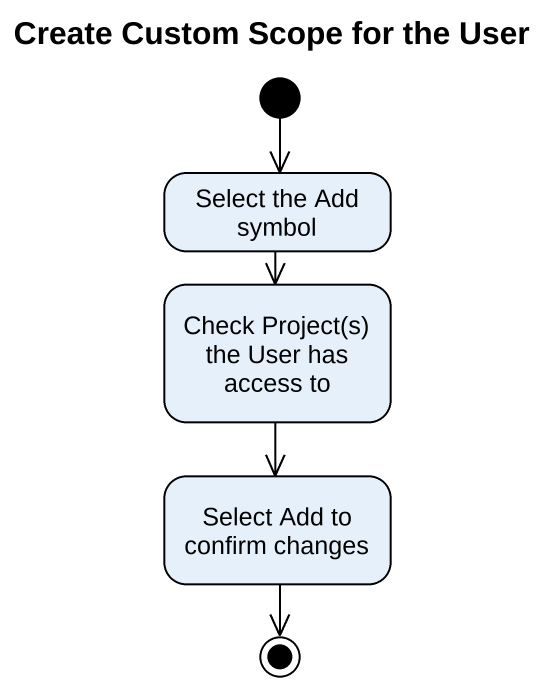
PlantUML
@startuml
title Create Custom Scope for the User
hide empty description
state "Select the Add symbol" as Select_the_Add_symbol
state "Check Project(s) the User has access to" as Check_Project_s_the_User
state "Select Add to confirm changes" as Select_Add_to_confirm
[*] --> Select_the_Add_symbol
Select_the_Add_symbol --> Check_Project_s_the_User
Check_Project_s_the_User --> Select_Add_to_confirm
Select_Add_to_confirm --> [*]
@enduml
